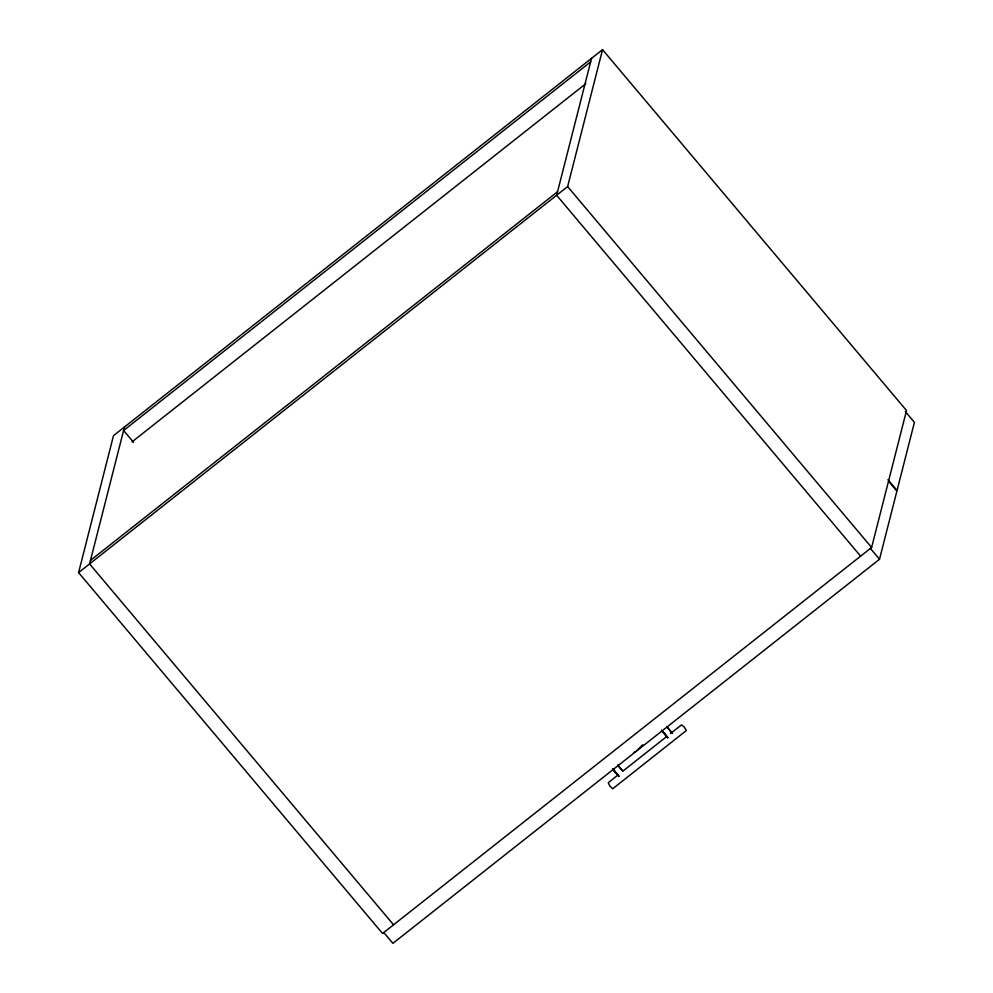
<?xml version="1.0" encoding="UTF-8"?>
<svg xmlns="http://www.w3.org/2000/svg" width="993" height="993" viewBox="0 0 993 993"><rect width="100%" height="100%" fill="white"/><g stroke="black" fill="none" stroke-linecap="round" stroke-linejoin="round"><path stroke-width="1.49" d="M78.584 572.601L113.487 435.666L602.54 49.65L906.522 410.543L871.618 547.478L382.553 933.494L78.584 572.601L567.636 186.585L602.54 49.65M124.485 426.978L89.581 563.912L393.563 924.806M591.543 58.339L556.639 195.273L860.608 556.154M383.782 932.526L392.905 943.35L879.513 559.27L896.89 491.088L888.685 481.344M642.781 744.75L636.203 751.304L633.497 752.793M590.649 61.851L123.591 430.503L133.558 442.332M132.081 441.823L585.796 83.71M90.487 560.387L557.532 191.748M618.192 774.825L608.262 782.732L609.826 785.972L612.693 788.765L686.386 730.513L684.239 727.013L681.521 724.878L670.474 733.554M623.058 770.978L666.837 736.434M661.772 730.55L667.73 737.613L661.772 730.55L666.613 736.297M622.623 770.916L617.696 765.069L622.574 770.878M905.293 411.512L914.416 422.335L897.039 490.505L887.916 479.681M567.636 186.585L871.618 547.478M870.389 548.434L879.513 559.27M661.512 730.24L667.817 737.725M612.78 769.041L617.708 774.888M612.607 768.843L618.912 776.327M672.509 733.479L666.601 726.466L672.484 733.442M618.825 776.216L612.867 769.153L618.838 776.216"/></g></svg>
